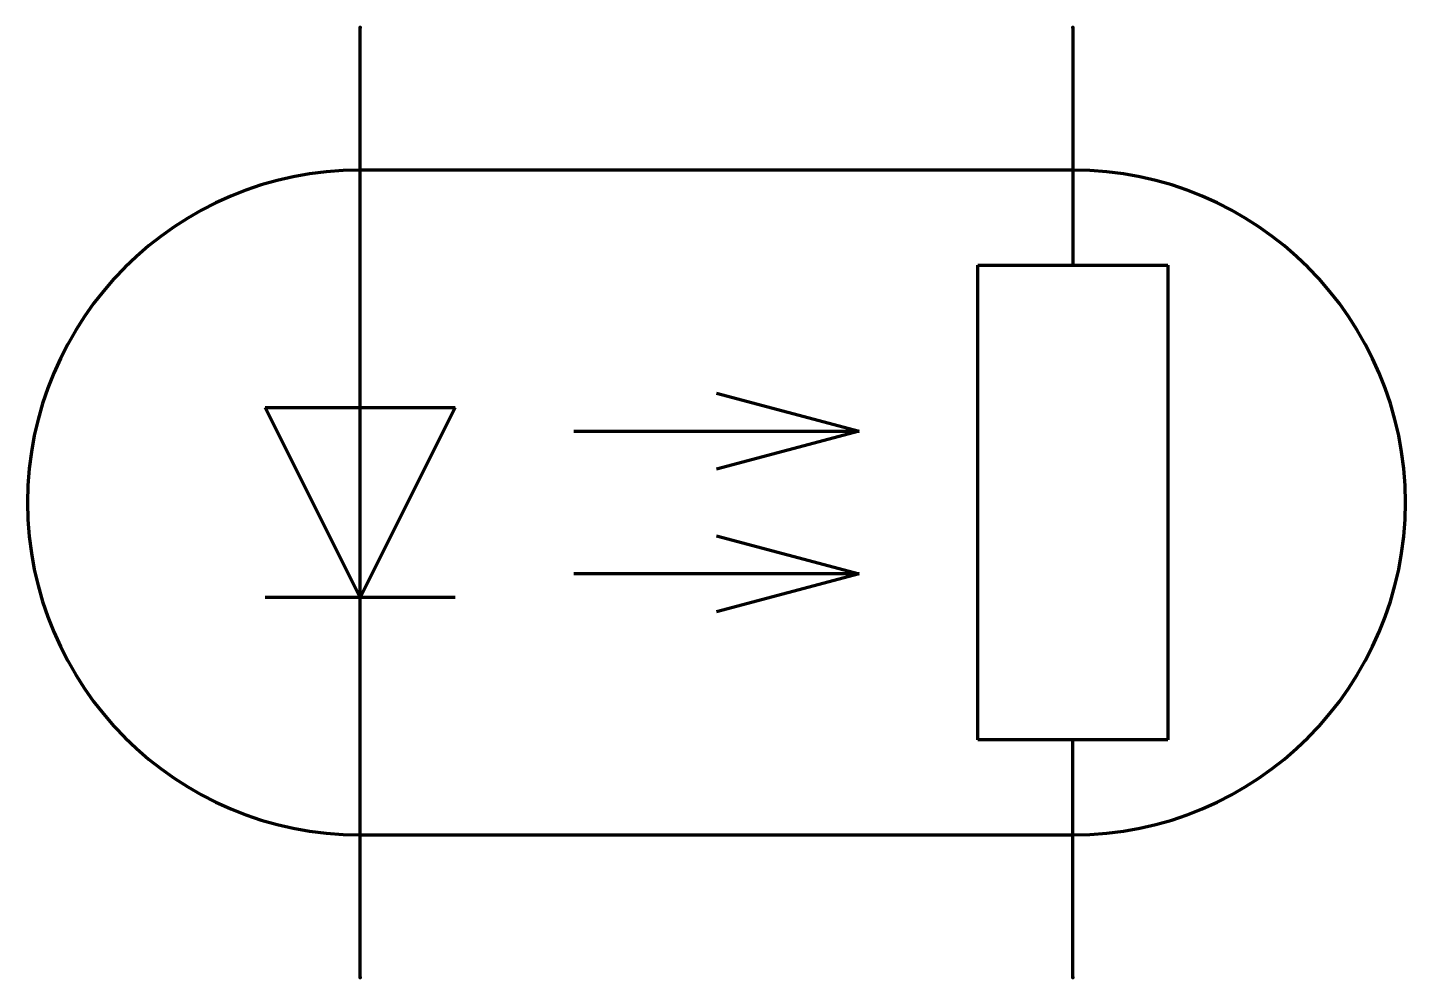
# Model space of a CAD drawing. Header units: millimetres. Extents: x -7 to 22, y 0 to 20.
import ezdxf

# ---------------------------------------------------------------- set-up
doc = ezdxf.new("R2010")
doc.units = ezdxf.units.MM
doc.layers.get('0').update_dxf_attribs({"linetype": 'CONTINUOUS', "lineweight": 0})

msp = doc.modelspace()

# ---------------------------------------------------------------- linework, layer by layer
at = {"color": 7, "linetype": 'CONTINUOUS', "lineweight": 70}
for p, q in [((0, 0), (0, 20)), ((15, 20), (15, 15)), ((15, 17), (0, 17)), ((13, 15), (17, 15)), ((13, 5), (13, 15)), ((17, 15), (17, 5)), ((7.5, 12.3), (10.5, 11.5)), ((-2, 12), (2, 12)), ((0, 8), (-2, 12)), ((2, 12), (0, 8)), ((4.5, 11.5), (10.5, 11.5)), ((10.5, 11.5), (7.5, 10.7)), ((7.5, 9.3), (10.5, 8.5)), ((10.5, 8.5), (4.5, 8.5)), ((10.5, 8.5), (7.5, 7.7)), ((2, 8), (-2, 8)), ((17, 5), (13, 5)), ((15, 0), (15, 5)), ((0, 3), (15, 3))]:
    msp.add_line(p, q, dxfattribs=at)
for centre, start, end in [((0, 10), 90, 270), ((15, 10), 270, 90)]:
    msp.add_arc(centre, 7, start, end, dxfattribs=at)
for p in [(0, 20), (15, 20), (0, 0), (15, 0)]:
    msp.add_point(p, dxfattribs=at)

doc.saveas('drawing.dxf')
